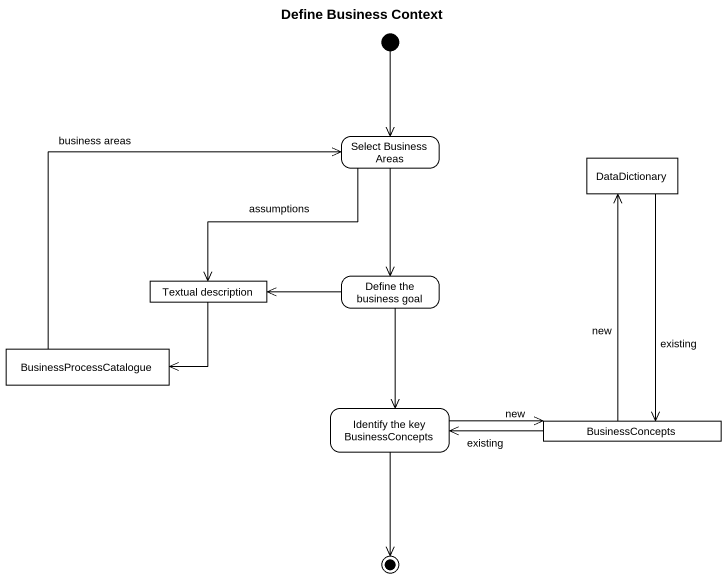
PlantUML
@startuml
title Define Business Context
hide empty description
state "Select Business Areas" as Select_Business_Areas
state DataDictionary <<object>>
state "Textual description" as Textual_description <<object>>
state "Define the business goal" as Define_the_business_goal
state BusinessProcessCatalogue <<object>>
state "Identify the key BusinessConcepts" as Identify_the_key
state BusinessConcepts <<object>>
[*] --> Select_Business_Areas
Select_Business_Areas --> Textual_description : assumptions
Select_Business_Areas --> Define_the_business_goal
DataDictionary --> BusinessConcepts : new
Textual_description --> BusinessProcessCatalogue
Define_the_business_goal -left-> Textual_description
Define_the_business_goal --> Identify_the_key
BusinessProcessCatalogue -up-> Select_Business_Areas : business areas
Identify_the_key -right-> BusinessConcepts : new
BusinessConcepts -up-> DataDictionary : existing
BusinessConcepts -left-> Identify_the_key : existing
Identify_the_key --> [*]
@enduml
